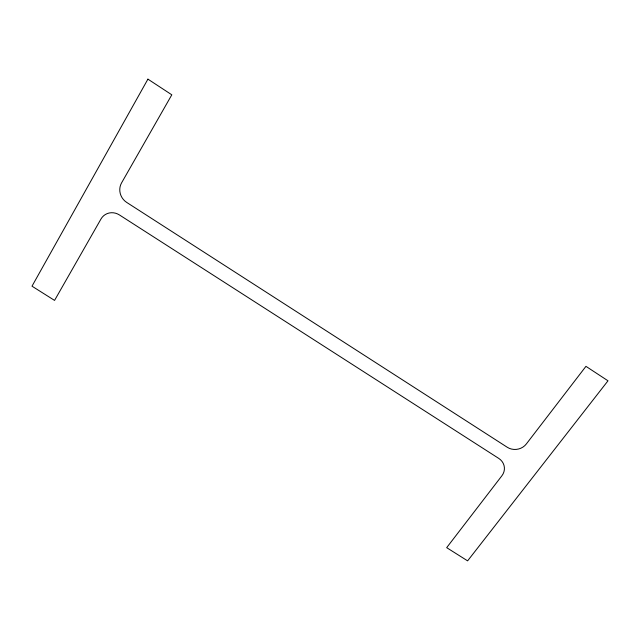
<?xml version="1.0" encoding="UTF-8"?>
<svg xmlns="http://www.w3.org/2000/svg" width="640" height="640" viewBox="0 0 640 640"><rect width="100%" height="100%" fill="white"/><g stroke="black" fill="none" stroke-linecap="round" stroke-linejoin="round"><path stroke-width="0.96" d="M147.92 79.144L32 286.184L54.56 300.408L100.984 219A14.144 13.2 52.9 0 1 119.472 214.968L498.752 458.408A13.528 12.448 -5.2 0 1 501.904 475.76L446.68 547.656L467.608 560.856L608 380.8L585.952 366.344L526.336 443.96A13.728 12.688 -9.2 0 1 507.248 447.256L126.696 202.416A14.36 13.472 57.6 0 1 121.544 182.936L171.808 94.808L147.92 79.144"/></g></svg>
